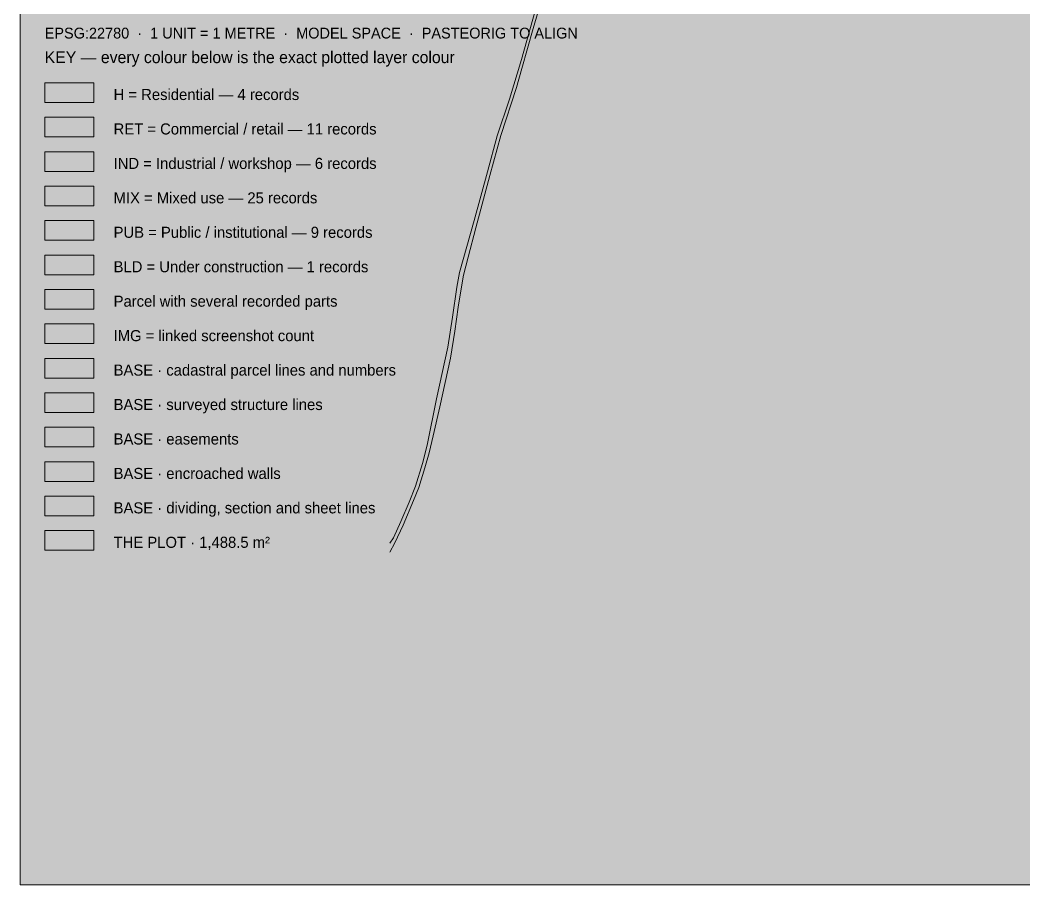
# Model space of a CAD drawing. Header units: metres. Extents: x -334141 to -333355, y -28195 to -27441.
# Drawn here: x -334064.1 to -333860.2, y -28194.7 to -28019 of the extents above; entities that cross this region are included whole.
import ezdxf

# ---------------------------------------------------------------- set-up
doc = ezdxf.new("R2010")
doc.units = ezdxf.units.M
for name, color, linetype, lineweight, true_color in [('EB-11-KEY-COMMERCIAL', 7, 'CONTINUOUS', 18, 0x7c664f), ('EB-11-KEY-CONSTRUCTION', 7, 'CONTINUOUS', 18, 0xc8bcac), ('EB-11-KEY-INDUSTRIAL', 7, 'CONTINUOUS', 18, 0x2b3529), ('EB-11-KEY-INSTITUTIONAL', 7, 'CONTINUOUS', 18, 0x626568), ('EB-11-KEY-MIXED', 7, 'CONTINUOUS', 18, 0x6f625b), ('EB-11-KEY-RESIDENTIAL', 7, 'CONTINUOUS', 18, 0x4a5a46), ('EB-11-PICTURES-PARCEL-MULTIPLE', 7, 'CONTINUOUS', 18, 0x4a5a46), ('EB-11-PICTURES-SCREENSHOT-COUNT', 7, 'CONTINUOUS', 18, 0x4a5a46), ('EB-BASE-DIVIDING', 7, 'CONTINUOUS', 18, 0xc8bcac), ('EB-BASE-EASEMENTS', 7, 'CONTINUOUS', 18, 0x71806b), ('EB-BASE-ENCROACHED', 7, 'CONTINUOUS', 18, 0x725d47), ('EB-BASE-PARCELS', 7, 'CONTINUOUS', 18, 0x8a8d90), ('EB-BASE-STRUCTURES', 7, 'CONTINUOUS', 18, 0x4e504d), ('EB-KEY-BACKGROUND', 7, 'CONTINUOUS', 0, 0xf4f2ed), ('EB-KEY-TEXT', 7, 'CONTINUOUS', 13, 0x151515), ('EB-PLOT-OUTLINE', 7, 'CONTINUOUS', 18, 0x151515)]:
    doc.layers.add(name, color=color, linetype=linetype, lineweight=lineweight, true_color=true_color)
doc.styles.add('OD-INTER', font='Inter.ttf')

msp = doc.modelspace()

# ---------------------------------------------------------------- hatches: boundary and pattern name
at = {"layer": 'EB-11-KEY-COMMERCIAL', "transparency": 33554656}
msp.add_hatch(color=256, dxfattribs=at).paths.add_polyline_path([(-334059.11, -28042.72), (-334049.11, -28042.72), (-334049.11, -28038.72), (-334059.11, -28038.72)])
at = {"layer": 'EB-11-KEY-CONSTRUCTION', "transparency": 33554656}
msp.add_hatch(color=256, dxfattribs=at).paths.add_polyline_path([(-334059.11, -28070.72), (-334049.11, -28070.72), (-334049.11, -28066.72), (-334059.11, -28066.72)])
at = {"layer": 'EB-11-KEY-INDUSTRIAL', "transparency": 33554656}
msp.add_hatch(color=256, dxfattribs=at).paths.add_polyline_path([(-334059.11, -28049.72), (-334049.11, -28049.72), (-334049.11, -28045.72), (-334059.11, -28045.72)])
at = {"layer": 'EB-11-KEY-INSTITUTIONAL', "transparency": 33554656}
msp.add_hatch(color=256, dxfattribs=at).paths.add_polyline_path([(-334059.11, -28063.72), (-334049.11, -28063.72), (-334049.11, -28059.72), (-334059.11, -28059.72)])
at = {"layer": 'EB-11-KEY-MIXED', "transparency": 33554656}
msp.add_hatch(color=256, dxfattribs=at).paths.add_polyline_path([(-334059.11, -28056.72), (-334049.11, -28056.72), (-334049.11, -28052.72), (-334059.11, -28052.72)])
at = {"layer": 'EB-11-KEY-RESIDENTIAL', "transparency": 33554656}
msp.add_hatch(color=256, dxfattribs=at).paths.add_polyline_path([(-334059.11, -28035.72), (-334049.11, -28035.72), (-334049.11, -28031.72), (-334059.11, -28031.72)])
at = {"layer": 'EB-11-PICTURES-PARCEL-MULTIPLE', "transparency": 33554656}
msp.add_hatch(color=256, dxfattribs=at).paths.add_polyline_path([(-334059.11, -28077.72), (-334049.11, -28077.72), (-334049.11, -28073.72), (-334059.11, -28073.72)])
at = {"layer": 'EB-11-PICTURES-SCREENSHOT-COUNT', "transparency": 33554656}
msp.add_hatch(color=256, dxfattribs=at).paths.add_polyline_path([(-334059.11, -28084.72), (-334049.11, -28084.72), (-334049.11, -28080.72), (-334059.11, -28080.72)])
at = {"layer": 'EB-BASE-DIVIDING', "transparency": 33554656}
msp.add_hatch(color=256, dxfattribs=at).paths.add_polyline_path([(-334059.11, -28119.72), (-334049.11, -28119.72), (-334049.11, -28115.72), (-334059.11, -28115.72)])
at = {"layer": 'EB-BASE-EASEMENTS', "transparency": 33554656}
msp.add_hatch(color=256, dxfattribs=at).paths.add_polyline_path([(-334059.11, -28105.72), (-334049.11, -28105.72), (-334049.11, -28101.72), (-334059.11, -28101.72)])
at = {"layer": 'EB-BASE-ENCROACHED', "transparency": 33554656}
msp.add_hatch(color=256, dxfattribs=at).paths.add_polyline_path([(-334059.11, -28112.72), (-334049.11, -28112.72), (-334049.11, -28108.72), (-334059.11, -28108.72)])
at = {"layer": 'EB-BASE-PARCELS', "transparency": 33554656}
msp.add_hatch(color=256, dxfattribs=at).paths.add_polyline_path([(-334059.11, -28091.72), (-334049.11, -28091.72), (-334049.11, -28087.72), (-334059.11, -28087.72)])
at = {"layer": 'EB-BASE-STRUCTURES', "transparency": 33554656}
msp.add_hatch(color=256, dxfattribs=at).paths.add_polyline_path([(-334059.11, -28098.72), (-334049.11, -28098.72), (-334049.11, -28094.72), (-334059.11, -28094.72)])
at = {"layer": 'EB-KEY-BACKGROUND', "transparency": 33554687}
msp.add_hatch(color=256, dxfattribs=at).paths.add_polyline_path([(-334064.11, -28007.72), (-333479.11, -28007.72), (-333479.11, -28194.72), (-334064.11, -28194.72)])
at = {"layer": 'EB-PLOT-OUTLINE', "transparency": 33554656}
msp.add_hatch(color=256, dxfattribs=at).paths.add_polyline_path([(-334059.11, -28126.72), (-334049.11, -28126.72), (-334049.11, -28122.72), (-334059.11, -28122.72)])

# ---------------------------------------------------------------- linework, layer by layer
at = {"layer": 'EB-11-KEY-COMMERCIAL'}
msp.add_lwpolyline([(-334059.11, -28042.72), (-334049.11, -28042.72), (-334049.11, -28038.72), (-334059.11, -28038.72)], close=True, dxfattribs=at)
at = {"layer": 'EB-11-KEY-CONSTRUCTION'}
msp.add_lwpolyline([(-334059.11, -28070.72), (-334049.11, -28070.72), (-334049.11, -28066.72), (-334059.11, -28066.72)], close=True, dxfattribs=at)
at = {"layer": 'EB-11-KEY-INDUSTRIAL'}
msp.add_lwpolyline([(-334059.11, -28049.72), (-334049.11, -28049.72), (-334049.11, -28045.72), (-334059.11, -28045.72)], close=True, dxfattribs=at)
at = {"layer": 'EB-11-KEY-INSTITUTIONAL'}
msp.add_lwpolyline([(-334059.11, -28063.72), (-334049.11, -28063.72), (-334049.11, -28059.72), (-334059.11, -28059.72)], close=True, dxfattribs=at)
at = {"layer": 'EB-11-KEY-MIXED'}
msp.add_lwpolyline([(-334059.11, -28056.72), (-334049.11, -28056.72), (-334049.11, -28052.72), (-334059.11, -28052.72)], close=True, dxfattribs=at)
at = {"layer": 'EB-11-KEY-RESIDENTIAL'}
msp.add_lwpolyline([(-334059.11, -28035.72), (-334049.11, -28035.72), (-334049.11, -28031.72), (-334059.11, -28031.72)], close=True, dxfattribs=at)
at = {"layer": 'EB-11-PICTURES-PARCEL-MULTIPLE'}
msp.add_lwpolyline([(-334059.11, -28077.72), (-334049.11, -28077.72), (-334049.11, -28073.72), (-334059.11, -28073.72)], close=True, dxfattribs=at)
at = {"layer": 'EB-11-PICTURES-SCREENSHOT-COUNT'}
msp.add_lwpolyline([(-334059.11, -28084.72), (-334049.11, -28084.72), (-334049.11, -28080.72), (-334059.11, -28080.72)], close=True, dxfattribs=at)
at = {"layer": 'EB-BASE-DIVIDING'}
for points in [[(-333948.4, -27976.37), (-333950.98, -27985.17), (-333953.35, -27994.44), (-333956.15, -28005.3), (-333959.31, -28016.59), (-333962.26, -28026.96), (-333964.67, -28035.01), (-333967.18, -28042.51), (-333969.17, -28049.78), (-333971.83, -28059.69), (-333974.81, -28070.3), (-333975.41, -28073.28), (-333976.28, -28079.36), (-333977.24, -28085.43), (-333979.49, -28095.94), (-333981.41, -28105.38), (-333982.33, -28109.07), (-333983.79, -28113.72), (-333985.07, -28116.95), (-333986.77, -28120.89), (-333988.22, -28124.19), (-333989, -28125.27)], [(-333989.01, -28127.07), (-333987.95, -28125.19), (-333986.29, -28121.6), (-333984.2, -28116.6), (-333983.13, -28113.94), (-333981.86, -28109.99), (-333980.97, -28106.91), (-333980.17, -28103.43), (-333978.82, -28097.57), (-333976.69, -28087.66), (-333975.81, -28082.2), (-333975.1, -28077.3), (-333974.6, -28073.96), (-333974.03, -28070.8), (-333973.08, -28067.14), (-333971.51, -28061.22), (-333968.66, -28050.56), (-333966.46, -28042.43), (-333963.23, -28032.64), (-333962.2, -28028.8), (-333959.88, -28020.71), (-333957.86, -28013.71)]]:
    msp.add_lwpolyline(points, dxfattribs=at)
msp.add_lwpolyline([(-334059.11, -28119.72), (-334049.11, -28119.72), (-334049.11, -28115.72), (-334059.11, -28115.72)], close=True, dxfattribs=at)
at = {"layer": 'EB-BASE-EASEMENTS'}
msp.add_lwpolyline([(-334059.11, -28105.72), (-334049.11, -28105.72), (-334049.11, -28101.72), (-334059.11, -28101.72)], close=True, dxfattribs=at)
at = {"layer": 'EB-BASE-ENCROACHED'}
msp.add_lwpolyline([(-334059.11, -28112.72), (-334049.11, -28112.72), (-334049.11, -28108.72), (-334059.11, -28108.72)], close=True, dxfattribs=at)
at = {"layer": 'EB-BASE-PARCELS'}
msp.add_lwpolyline([(-334059.11, -28091.72), (-334049.11, -28091.72), (-334049.11, -28087.72), (-334059.11, -28087.72)], close=True, dxfattribs=at)
at = {"layer": 'EB-BASE-STRUCTURES'}
msp.add_lwpolyline([(-334059.11, -28098.72), (-334049.11, -28098.72), (-334049.11, -28094.72), (-334059.11, -28094.72)], close=True, dxfattribs=at)
at = {"layer": 'EB-KEY-TEXT'}
msp.add_lwpolyline([(-334064.11, -28007.72), (-333479.11, -28007.72), (-333479.11, -28194.72), (-334064.11, -28194.72)], close=True, dxfattribs=at)
at = {"layer": 'EB-PLOT-OUTLINE'}
msp.add_lwpolyline([(-334059.11, -28126.72), (-334049.11, -28126.72), (-334049.11, -28122.72), (-334059.11, -28122.72)], close=True, dxfattribs=at)

# ---------------------------------------------------------------- texts
at = {"layer": 'EB-KEY-TEXT', "style": 'OD-INTER'}
for s, height, p in [('EPSG:22780  ·  1 UNIT = 1 METRE  ·  MODEL SPACE  ·  PASTEORIG TO ALIGN', 2.2, (-334059.11, -28022.72)), ('KEY — every colour below is the exact plotted layer colour', 2.4, (-334059.11, -28027.72)), ('H = Residential — 4 records', 2.25, (-334045.11, -28035.22)), ('RET = Commercial / retail — 11 records', 2.25, (-334045.11, -28042.22)), ('IND = Industrial / workshop — 6 records', 2.25, (-334045.11, -28049.22)), ('MIX = Mixed use — 25 records', 2.25, (-334045.11, -28056.22)), ('PUB = Public / institutional — 9 records', 2.25, (-334045.11, -28063.22)), ('BLD = Under construction — 1 records', 2.25, (-334045.11, -28070.22)), ('Parcel with several recorded parts', 2.25, (-334045.11, -28077.22)), ('IMG = linked screenshot count', 2.25, (-334045.11, -28084.22)), ('BASE · cadastral parcel lines and numbers', 2.25, (-334045.11, -28091.22)), ('BASE · surveyed structure lines', 2.25, (-334045.11, -28098.22)), ('BASE · easements', 2.25, (-334045.11, -28105.22)), ('BASE · encroached walls', 2.25, (-334045.11, -28112.22)), ('BASE · dividing, section and sheet lines', 2.25, (-334045.11, -28119.22)), ('THE PLOT · 1,488.5 m²', 2.25, (-334045.11, -28126.22))]:
    msp.add_text(s, height=height, dxfattribs=at).set_placement(p)

doc.saveas('drawing.dxf')
